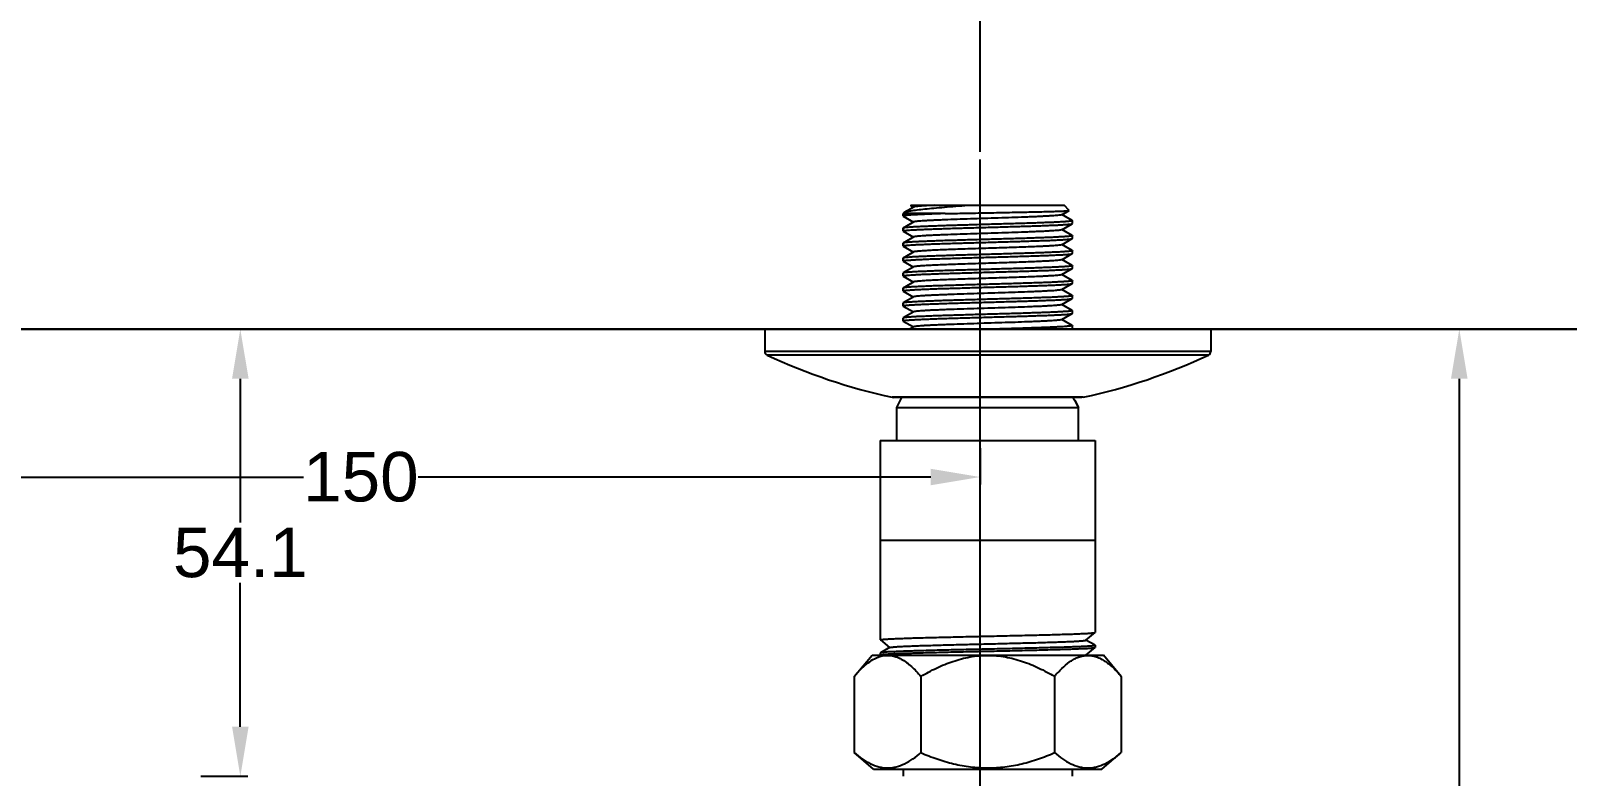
# Model space of a CAD drawing. Header units: millimetres. Extents: x 14071 to 14912, y -87 to 508.
# Drawn here: x 14253.5 to 14439.5, y 215.7 to 306 of the extents above; entities that cross this region are included whole.
import ezdxf

# ---------------------------------------------------------------- set-up
doc = ezdxf.new("R2010")
doc.units = ezdxf.units.MM
doc.layers.add('DIM', color=3, linetype='Continuous', lineweight=9)
doc.layers.add('벽', color=2, linetype='Continuous')
doc.styles.get("Standard").update_dxf_attribs({"font": 'arial.ttf'})
doc.dimstyles.new('겸용-샤워욕조용1', dxfattribs={"dimscale": 0.6, "dimtxt": 10, "dimasz": 10, "dimexe": 1.5, "dimexo": 1.5, "dimgap": 1, "dimtad": 0, "dimtih": 1, "dimtoh": 1, "dimdec": 1, "dimdsep": 46, "dimtxsty": 'Standard', "dimcen": 2.5, "dimclrd": 5, "dimclre": 5, "dimclrt": 5, "dimadec": 1, "dimazin": 2, "dimtfac": 1, "dimtdec": 1, "dimtmove": 0, "dimatfit": 3, "dimfxl": 1.25, "dimarcsym": 0})

# ---------------------------------------------------------------- blocks, each defined once
blk = doc.blocks.new('*D9')
at = {"layer": 'Defpoints', "color": 0, "transparency": 16777216}
for p in [(14368.43, 322.01), (14218.47, 290.42), (14368.43, 290.42)]:
    blk.add_point(p, dxfattribs=at)
at = {"layer": 'DIM', "color": 5, "lineweight": -2, "transparency": 16777216}
for p, q in [((14218.47, 291.32), (14218.47, 322.91)), ((14224.47, 322.01), (14277.08, 322.01)), ((14362.43, 322.01), (14309.83, 322.01)), ((14368.43, 291.32), (14368.43, 322.91))]:
    blk.add_line(p, q, dxfattribs=at)
at = {"layer": 'DIM', "color": 5, "transparency": 16777216}
for points in [[(14224.47, 323.01), (14224.47, 321.01), (14218.47, 322.01)], [(14362.43, 323.01), (14362.43, 321.01), (14368.43, 322.01)]]:
    blk.add_solid(points, dxfattribs=at)
at = {"layer": 'DIM', "color": 5, "transparency": 16777216, "insert": (14293.45, 322.01), "char_height": 6, "attachment_point": 5}
blk.add_mtext('150~200', dxfattribs=at)
blk = doc.blocks.new('*D1')
at = {"layer": 'Defpoints', "color": 0, "transparency": 16777216}
for p in [(14191.47, 269.86), (14441.74, 269.86), (14275.8, 56.83)]:
    blk.add_point(p, dxfattribs=at)
at = {"layer": 'DIM', "color": 5, "lineweight": -2, "transparency": 16777216}
for p, q in [((14192.37, 269.86), (14442.64, 269.86)), ((14441.74, 263.86), (14441.74, 167.01)), ((14441.74, 62.83), (14441.74, 159.68)), ((14276.7, 56.83), (14442.64, 56.83))]:
    blk.add_line(p, q, dxfattribs=at)
at = {"layer": 'DIM', "color": 5, "transparency": 16777216}
for points in [[(14440.74, 263.86), (14442.74, 263.86), (14441.74, 269.86)], [(14440.74, 62.83), (14442.74, 62.83), (14441.74, 56.83)]]:
    blk.add_solid(points, dxfattribs=at)
at = {"layer": 'DIM', "color": 5, "transparency": 16777216, "insert": (14441.74, 163.34), "char_height": 6, "attachment_point": 5}
blk.add_mtext('213', dxfattribs=at)
blk = doc.blocks.new('*D4')
at = {"layer": 'Defpoints', "color": 0, "transparency": 16777216}
for p in [(14273.18, 269.86), (14278.86, 269.86), (14273.18, 215.71)]:
    blk.add_point(p, dxfattribs=at)
at = {"layer": 'DIM', "color": 5, "lineweight": -2, "transparency": 16777216}
for p, q in [((14274.08, 269.86), (14279.76, 269.86)), ((14278.86, 263.86), (14278.86, 246.45)), ((14278.86, 221.71), (14278.86, 239.12)), ((14274.08, 215.71), (14279.76, 215.71))]:
    blk.add_line(p, q, dxfattribs=at)
at = {"layer": 'DIM', "color": 5, "transparency": 16777216}
for points in [[(14277.86, 263.86), (14279.86, 263.86), (14278.86, 269.86)], [(14277.86, 221.71), (14279.86, 221.71), (14278.86, 215.71)]]:
    blk.add_solid(points, dxfattribs=at)
at = {"layer": 'DIM', "color": 5, "transparency": 16777216, "insert": (14278.86, 242.78), "char_height": 6, "attachment_point": 5}
blk.add_mtext('54.1', dxfattribs=at)
blk = doc.blocks.new('*D12')
at = {"layer": 'Defpoints', "color": 0, "transparency": 16777216}
for p in [(14218.47, 256.36), (14368.43, 256.36), (14368.43, 251.95)]:
    blk.add_point(p, dxfattribs=at)
at = {"layer": 'DIM', "color": 5, "lineweight": -2, "transparency": 16777216}
for p, q in [((14218.47, 255.46), (14218.47, 251.05)), ((14368.43, 255.46), (14368.43, 251.05)), ((14224.47, 251.95), (14286.52, 251.95)), ((14362.43, 251.95), (14300.39, 251.95))]:
    blk.add_line(p, q, dxfattribs=at)
at = {"layer": 'DIM', "color": 5, "transparency": 16777216}
for points in [[(14224.47, 252.95), (14224.47, 250.95), (14218.47, 251.95)], [(14362.43, 252.95), (14362.43, 250.95), (14368.43, 251.95)]]:
    blk.add_solid(points, dxfattribs=at)
at = {"layer": 'DIM', "color": 5, "transparency": 16777216, "insert": (14293.45, 251.95), "char_height": 6, "attachment_point": 5}
blk.add_mtext('150', dxfattribs=at)
blk = doc.blocks.new('*D13')
at = {"layer": 'Defpoints', "color": 0, "transparency": 16777216}
for p in [(14396.33, 269.86), (14426.41, 269.86), (14294.43, 113.31)]:
    blk.add_point(p, dxfattribs=at)
at = {"layer": 'DIM', "color": 5, "lineweight": -2, "transparency": 16777216}
for p, q in [((14397.23, 269.86), (14427.31, 269.86)), ((14426.41, 263.86), (14426.41, 195.24)), ((14426.41, 119.31), (14426.41, 187.92)), ((14295.33, 113.31), (14427.31, 113.31))]:
    blk.add_line(p, q, dxfattribs=at)
at = {"layer": 'DIM', "color": 5, "transparency": 16777216}
for points in [[(14425.41, 263.86), (14427.41, 263.86), (14426.41, 269.86)], [(14425.41, 119.31), (14427.41, 119.31), (14426.41, 113.31)]]:
    blk.add_solid(points, dxfattribs=at)
at = {"layer": 'DIM', "color": 5, "transparency": 16777216, "insert": (14426.41, 191.58), "char_height": 6, "attachment_point": 5}
blk.add_mtext('156.5', dxfattribs=at)

msp = doc.modelspace()

# ---------------------------------------------------------------- linework, layer by layer
at = {"color": 1}
msp.add_line((14368.43, 210.59), (14368.43, 290.42), dxfattribs=at)
at = {"color": 7, "linetype": 'Continuous'}
for p, q in [((14360.37, 284.65), (14359.23, 284)), ((14360.08, 284.86), (14360.04, 284.81)), ((14360.04, 284.81), (14360.04, 284.8)), ((14360.04, 284.8), (14360.34, 284.63)), ((14360.08, 284.86), (14378.58, 284.86)), ((14379.2, 284.24), (14378.58, 284.86)), ((14359.19, 283.96), (14359.08, 283.86)), ((14359.08, 283.55), (14359.08, 283.86)), ((14364.19, 283.86), (14359.08, 283.86)), ((14359.08, 283.55), (14359.09, 283.54)), ((14359.09, 283.54), (14360.34, 282.82)), ((14360.37, 282.84), (14359.09, 282.1)), ((14359.19, 283.96), (14359.23, 284)), ((14378.3, 283.71), (14379.19, 284.23)), ((14379.57, 283.01), (14378.32, 283.73)), ((14379.19, 284.23), (14379.2, 284.24)), ((14379.57, 283.01), (14379.58, 282.99)), ((14379.58, 282.65), (14379.58, 282.99)), ((14379.58, 282.99), (14379.58, 282.99)), ((14359.09, 282.1), (14359.08, 282.09)), ((14359.08, 281.74), (14359.08, 282.09)), ((14359.08, 282.09), (14359.08, 281.74)), ((14359.09, 281.73), (14359.08, 281.74)), ((14359.08, 281.74), (14359.08, 281.74)), ((14359.09, 281.73), (14360.34, 281.01)), ((14360.37, 281.02), (14359.09, 280.29)), ((14378.3, 281.9), (14379.57, 282.63)), ((14379.57, 281.19), (14378.32, 281.91)), ((14379.57, 282.63), (14379.58, 282.65)), ((14379.57, 281.19), (14379.58, 281.18)), ((14379.58, 280.83), (14379.58, 281.18)), ((14379.58, 281.18), (14379.58, 281.18)), ((14359.09, 280.29), (14359.08, 280.27)), ((14359.08, 279.93), (14359.08, 280.27)), ((14359.08, 280.27), (14359.08, 279.93)), ((14359.09, 279.91), (14359.08, 279.93)), ((14359.08, 279.93), (14359.08, 279.93)), ((14359.09, 279.91), (14360.34, 279.19)), ((14360.37, 279.21), (14359.09, 278.47)), ((14378.3, 280.08), (14379.57, 280.82)), ((14378.3, 278.27), (14379.57, 279)), ((14379.57, 279.38), (14378.32, 280.1)), ((14379.57, 280.82), (14379.58, 280.83)), ((14379.57, 279.38), (14379.58, 279.37)), ((14379.57, 279), (14379.58, 279.02)), ((14379.58, 279.02), (14379.58, 279.37)), ((14379.58, 279.37), (14379.58, 279.36)), ((14359.09, 278.47), (14359.08, 278.46)), ((14359.08, 278.11), (14359.08, 278.46)), ((14359.08, 278.46), (14359.08, 278.11)), ((14359.09, 278.1), (14359.08, 278.11)), ((14359.08, 278.11), (14359.08, 278.11)), ((14359.09, 278.1), (14360.34, 277.38)), ((14360.37, 277.39), (14359.09, 276.66)), ((14378.3, 276.46), (14379.57, 277.19)), ((14379.57, 277.57), (14378.32, 278.29)), ((14379.57, 277.57), (14379.58, 277.55)), ((14379.57, 277.19), (14379.58, 277.2)), ((14379.58, 277.2), (14379.58, 277.55)), ((14379.58, 277.55), (14379.58, 277.55)), ((14359.09, 276.66), (14359.08, 276.64)), ((14359.08, 276.3), (14359.08, 276.64)), ((14359.08, 276.64), (14359.08, 276.3)), ((14359.09, 276.28), (14359.08, 276.3)), ((14359.08, 276.3), (14359.08, 276.3)), ((14359.09, 276.28), (14360.34, 275.56)), ((14360.37, 275.58), (14359.09, 274.84)), ((14378.3, 274.64), (14379.57, 275.38)), ((14379.57, 275.75), (14378.32, 276.47)), ((14379.57, 275.75), (14379.58, 275.74)), ((14379.57, 275.38), (14379.58, 275.39)), ((14379.58, 275.39), (14379.58, 275.74)), ((14379.58, 275.74), (14379.58, 275.74)), ((14359.09, 274.84), (14359.08, 274.83)), ((14359.08, 274.48), (14359.08, 274.83)), ((14359.08, 274.83), (14359.08, 274.48)), ((14359.08, 274.48), (14359.08, 274.49)), ((14359.09, 274.47), (14359.08, 274.48)), ((14359.09, 274.47), (14360.34, 273.75)), ((14360.37, 273.77), (14359.09, 273.03)), ((14378.3, 272.83), (14379.57, 273.56)), ((14379.57, 273.94), (14378.32, 274.66)), ((14379.57, 273.94), (14379.58, 273.92)), ((14379.57, 273.56), (14379.58, 273.58)), ((14379.58, 273.58), (14379.58, 273.92)), ((14379.58, 273.92), (14379.58, 273.92)), ((14359.09, 273.03), (14359.08, 273.02)), ((14359.08, 272.67), (14359.08, 273.02)), ((14359.08, 273.02), (14359.08, 272.67)), ((14359.09, 272.66), (14359.08, 272.67)), ((14359.08, 272.67), (14359.08, 272.67)), ((14359.09, 272.66), (14360.34, 271.94)), ((14360.37, 271.95), (14359.09, 271.22)), ((14378.3, 271.01), (14379.57, 271.75)), ((14379.57, 272.12), (14378.32, 272.84)), ((14379.57, 272.12), (14379.58, 272.11)), ((14379.57, 271.75), (14379.58, 271.76)), ((14379.58, 271.76), (14379.58, 272.11)), ((14379.58, 272.11), (14379.58, 272.11)), ((14342.33, 269.86), (14342.33, 267.17)), ((14342.33, 269.86), (14342.33, 267.17)), ((14342.33, 269.86), (14396.33, 269.86)), ((14359.09, 271.22), (14359.08, 271.2)), ((14359.08, 270.86), (14359.08, 271.2)), ((14359.08, 271.2), (14359.08, 270.86)), ((14359.09, 270.84), (14359.08, 270.86)), ((14359.08, 270.86), (14359.08, 270.86)), ((14359.09, 270.84), (14360.34, 270.12)), ((14360.37, 270.14), (14359.88, 269.86)), ((14379.57, 270.31), (14378.32, 271.03)), ((14379.43, 269.86), (14379.57, 269.93)), ((14379.57, 270.31), (14379.58, 270.3)), ((14379.57, 269.93), (14379.58, 269.95)), ((14379.58, 269.95), (14379.58, 270.3)), ((14379.58, 270.3), (14379.58, 270.29)), ((14396.33, 269.86), (14396.33, 267.17)), ((14396.33, 269.86), (14396.33, 267.17)), ((14396.33, 267.17), (14342.33, 267.17)), ((14396.04, 266.72), (14342.62, 266.72)), ((14380.89, 261.61), (14357.77, 261.61)), ((14357.77, 261.61), (14357.98, 261.58)), ((14380.68, 261.58), (14357.98, 261.58)), ((14358.33, 260.36), (14358.95, 261.58)), ((14379.85, 261.26), (14379.68, 261.58)), ((14379.88, 261.26), (14379.85, 261.26)), ((14380.33, 260.36), (14379.88, 261.26)), ((14379.88, 261.26), (14380.33, 260.36)), ((14380.89, 261.61), (14380.68, 261.58)), ((14358.33, 256.36), (14358.33, 260.36)), ((14358.33, 260.36), (14380.33, 260.36)), ((14380.33, 256.36), (14380.33, 260.36)), ((14356.33, 256.36), (14356.33, 232.22)), ((14356.33, 256.36), (14356.33, 232.22)), ((14356.33, 256.36), (14382.33, 256.36)), ((14382.33, 256.36), (14382.33, 233.13)), ((14382.33, 256.36), (14382.33, 233.13)), ((14381.22, 232.19), (14382.33, 233.12)), ((14382.33, 233.12), (14382.33, 233.13)), ((14356.34, 232.22), (14356.33, 232.22)), ((14356.33, 232.22), (14356.33, 232.22)), ((14356.34, 230.66), (14356.33, 230.65)), ((14356.33, 230.65), (14356.33, 230.41)), ((14356.33, 230.65), (14356.33, 230.41)), ((14356.34, 232.22), (14357.43, 231.29)), ((14357.45, 231.3), (14356.34, 230.66)), ((14382.32, 231.57), (14381.22, 232.2)), ((14381.22, 230.38), (14382.33, 231.31)), ((14382.32, 231.57), (14382.33, 231.56)), ((14382.33, 231.56), (14382.33, 231.32)), ((14382.33, 231.56), (14382.33, 231.32)), ((14382.33, 231.56), (14382.33, 231.56)), ((14382.33, 231.31), (14382.33, 231.32)), ((14353.17, 227.81), (14355.33, 230.36)), ((14355.33, 230.36), (14383.33, 230.36)), ((14356.34, 230.4), (14356.33, 230.41)), ((14356.33, 230.41), (14356.33, 230.41)), ((14356.34, 230.4), (14356.39, 230.36)), ((14381.28, 230.36), (14381.22, 230.39)), ((14385.5, 227.81), (14383.33, 230.36)), ((14353.17, 227.81), (14353.17, 218.57)), ((14361.25, 227.81), (14361.25, 218.57)), ((14377.41, 227.81), (14377.41, 218.57)), ((14385.5, 227.81), (14385.5, 218.57)), ((14355.52, 216.56), (14353.17, 218.57)), ((14383.14, 216.56), (14385.5, 218.57)), ((14355.52, 216.56), (14383.14, 216.56)), ((14359.08, 216.56), (14359.08, 215.71)), ((14359.08, 216.56), (14379.58, 216.56)), ((14368.12, 216.56), (14370.54, 216.56)), ((14368.98, 216.56), (14371.4, 216.56)), ((14379.58, 215.71), (14379.58, 216.56))]:
    msp.add_line(p, q, dxfattribs=at)
at = {"color": 6}
msp.add_line((14356.33, 244.29), (14382.33, 244.29), dxfattribs=at)
at = {"color": 7, "linetype": 'Continuous'}
for centre, radius, start, end in [((14342.83, 267.17), 0.5, 180, 244.9417), ((14372.95, 331.58), 71.6, 244.9417, 257.7627), ((14372.95, 331.58), 71.6, 244.9417, 257.7627), ((14365.72, 331.58), 71.6, 282.2373, 295.0583), ((14365.72, 331.58), 71.6, 282.2373, 295.0583), ((14395.83, 267.17), 0.5, 295.0583, 0)]:
    msp.add_arc(centre, radius, start, end, dxfattribs=at)
for points, knots in [([(14359.23, 284), (14359.27, 284.02), (14359.37, 284.06), (14359.54, 284.11), (14359.77, 284.16), (14360.06, 284.21), (14360.4, 284.26), (14360.96, 284.33), (14361.77, 284.42), (14362.87, 284.53), (14364.12, 284.64), (14365.5, 284.75), (14366.45, 284.82), (14366.94, 284.86)], [0, 0, 0, 0, 0.016562, 0.04005, 0.070572, 0.108073, 0.152421, 0.203409, 0.324246, 0.467967, 0.631241, 0.810097, 1, 1, 1, 1]), ([(14360.32, 284.86), (14360.28, 284.85), (14360.21, 284.85), (14360.14, 284.84), (14360.09, 284.83), (14360.07, 284.83), (14360.05, 284.82), (14360.04, 284.82), (14360.04, 284.81)], [0, 0, 0, 0, 0.403647, 0.704709, 0.816606, 0.902765, 0.963479, 1, 1, 1, 1]), ([(14362.87, 284.86), (14362.69, 284.85), (14362.36, 284.83), (14361.89, 284.81), (14361.47, 284.78), (14361.12, 284.76), (14360.84, 284.73), (14360.64, 284.71), (14360.52, 284.69), (14360.45, 284.68), (14360.4, 284.67), (14360.38, 284.66), (14360.37, 284.65)], [0, 0, 0, 0, 0.21025, 0.39871, 0.563649, 0.703842, 0.818243, 0.906015, 0.939714, 0.96658, 0.986632, 1, 1, 1, 1]), ([(14364.19, 283.86), (14363.82, 283.84), (14363.11, 283.82), (14362.11, 283.78), (14361.35, 283.75), (14360.81, 283.72), (14360.46, 283.71), (14360.15, 283.69), (14359.87, 283.67), (14359.64, 283.65), (14359.44, 283.63), (14359.29, 283.61), (14359.18, 283.6), (14359.12, 283.58), (14359.09, 283.57), (14359.08, 283.56), (14359.08, 283.55)], [0, 0, 0, 0, 0.216872, 0.413019, 0.584998, 0.661026, 0.729967, 0.791522, 0.845446, 0.891503, 0.929518, 0.959344, 0.980888, 0.994185, 0.997875, 1, 1, 1, 1]), ([(14379.58, 282.99), (14379.58, 282.99), (14379.58, 282.98), (14379.56, 282.97), (14379.52, 282.96), (14379.46, 282.95), (14379.37, 282.93), (14379.26, 282.92), (14379.12, 282.91), (14378.97, 282.89), (14378.72, 282.87), (14378.35, 282.85), (14377.84, 282.82), (14377.26, 282.79), (14376.6, 282.77), (14375.88, 282.74), (14375.09, 282.71), (14374.25, 282.68), (14373.05, 282.65), (14371.47, 282.6), (14369.54, 282.55), (14367.6, 282.49), (14365.72, 282.44), (14364.22, 282.39), (14363.11, 282.35), (14362.36, 282.32), (14361.67, 282.3), (14361.06, 282.27), (14360.52, 282.24), (14360.06, 282.21), (14359.73, 282.19), (14359.52, 282.17), (14359.39, 282.16), (14359.28, 282.14), (14359.2, 282.13), (14359.14, 282.12), (14359.1, 282.11), (14359.09, 282.1)], [0, 0, 0, 0, 0.000415, 0.001043, 0.003085, 0.006238, 0.01052, 0.015927, 0.02245, 0.030078, 0.038795, 0.05941, 0.084113, 0.112673, 0.14483, 0.180285, 0.21871, 0.259748, 0.303018, 0.394635, 0.490173, 0.58609, 0.678832, 0.764968, 0.804549, 0.84131, 0.874907, 0.905032, 0.931404, 0.953782, 0.971963, 0.979427, 0.985784, 0.991023, 0.995135, 0.99812, 1, 1, 1, 1]), ([(14378.3, 283.71), (14378.29, 283.71), (14378.26, 283.69), (14378.2, 283.68), (14378.13, 283.67), (14377.99, 283.65), (14377.77, 283.63), (14377.45, 283.6), (14377.06, 283.57), (14376.6, 283.55), (14376.07, 283.52), (14375.48, 283.49), (14374.84, 283.46), (14373.89, 283.43), (14372.61, 283.38), (14371, 283.33), (14369.33, 283.27), (14367.66, 283.22), (14366.05, 283.17), (14364.77, 283.12), (14363.82, 283.08), (14363.18, 283.06), (14362.59, 283.03), (14362.07, 283), (14361.6, 282.98), (14361.21, 282.95), (14360.89, 282.92), (14360.67, 282.9), (14360.53, 282.88), (14360.46, 282.87), (14360.41, 282.85), (14360.38, 282.84), (14360.37, 282.84)], [0, 0, 0, 0, 0.002023, 0.005107, 0.009275, 0.014527, 0.028249, 0.046177, 0.068154, 0.093991, 0.123458, 0.156292, 0.192202, 0.230865, 0.315051, 0.405844, 0.5, 0.594156, 0.684949, 0.769135, 0.807798, 0.843708, 0.876542, 0.90601, 0.931845, 0.953824, 0.97175, 0.985473, 0.990724, 0.994892, 0.997977, 1, 1, 1, 1]), ([(14364.19, 283.86), (14364.98, 283.87), (14366.62, 283.9), (14368.69, 283.94), (14370.39, 283.97), (14371.65, 283.99), (14372.86, 284.02), (14374.02, 284.04), (14375.1, 284.06), (14376.08, 284.09), (14376.94, 284.11), (14377.59, 284.13), (14378.04, 284.15), (14378.32, 284.16), (14378.56, 284.17), (14378.77, 284.18), (14378.93, 284.19), (14379.04, 284.2), (14379.11, 284.21), (14379.15, 284.22), (14379.18, 284.22), (14379.19, 284.23), (14379.19, 284.23)], [0, 0, 0, 0, 0.158672, 0.328226, 0.413743, 0.497918, 0.579388, 0.656825, 0.72896, 0.794598, 0.852642, 0.902115, 0.923371, 0.942181, 0.958464, 0.972151, 0.983181, 0.991513, 0.994655, 0.997113, 0.99889, 1, 1, 1, 1]), ([(14359.08, 281.74), (14359.08, 281.74), (14359.09, 281.75), (14359.11, 281.76), (14359.14, 281.77), (14359.21, 281.79), (14359.29, 281.8), (14359.4, 281.81), (14359.54, 281.83), (14359.69, 281.84), (14359.95, 281.86), (14360.31, 281.88), (14360.82, 281.91), (14361.4, 281.94), (14362.06, 281.97), (14362.78, 281.99), (14363.57, 282.02), (14364.41, 282.05), (14365.61, 282.09), (14367.19, 282.13), (14369.12, 282.19), (14371.07, 282.24), (14372.95, 282.3), (14374.44, 282.34), (14375.55, 282.38), (14376.3, 282.41), (14376.99, 282.44), (14377.6, 282.46), (14378.14, 282.49), (14378.6, 282.52), (14378.93, 282.54), (14379.15, 282.56), (14379.28, 282.58), (14379.38, 282.59), (14379.47, 282.6), (14379.53, 282.62), (14379.56, 282.63), (14379.57, 282.63)], [0, 0, 0, 0, 0.000415, 0.001043, 0.003085, 0.006238, 0.01052, 0.015927, 0.02245, 0.030078, 0.038795, 0.05941, 0.084113, 0.112673, 0.14483, 0.180285, 0.21871, 0.259748, 0.303018, 0.394635, 0.490173, 0.58609, 0.678832, 0.764968, 0.804549, 0.84131, 0.874907, 0.905032, 0.931404, 0.953782, 0.971963, 0.979427, 0.985784, 0.991023, 0.995135, 0.99812, 1, 1, 1, 1]), ([(14379.58, 281.18), (14379.58, 281.17), (14379.58, 281.17), (14379.56, 281.16), (14379.52, 281.15), (14379.46, 281.13), (14379.37, 281.12), (14379.26, 281.11), (14379.12, 281.09), (14378.97, 281.08), (14378.72, 281.06), (14378.35, 281.04), (14377.84, 281.01), (14377.26, 280.98), (14376.6, 280.95), (14375.88, 280.93), (14375.09, 280.9), (14374.25, 280.87), (14373.05, 280.83), (14371.47, 280.79), (14369.54, 280.73), (14367.6, 280.68), (14365.72, 280.62), (14364.22, 280.58), (14363.11, 280.54), (14362.36, 280.51), (14361.67, 280.48), (14361.06, 280.46), (14360.52, 280.43), (14360.06, 280.4), (14359.73, 280.38), (14359.52, 280.36), (14359.39, 280.34), (14359.28, 280.33), (14359.2, 280.32), (14359.14, 280.3), (14359.1, 280.29), (14359.09, 280.29)], [0, 0, 0, 0, 0.000415, 0.001043, 0.003085, 0.006238, 0.01052, 0.015927, 0.02245, 0.030078, 0.038795, 0.05941, 0.084113, 0.112673, 0.14483, 0.180286, 0.218711, 0.259751, 0.303022, 0.394639, 0.490178, 0.586095, 0.678836, 0.76497, 0.804551, 0.841311, 0.874908, 0.905032, 0.931404, 0.953783, 0.971964, 0.979427, 0.985784, 0.991023, 0.995135, 0.99812, 1, 1, 1, 1]), ([(14378.3, 281.9), (14378.29, 281.89), (14378.26, 281.88), (14378.2, 281.87), (14378.13, 281.85), (14377.99, 281.83), (14377.77, 281.81), (14377.45, 281.79), (14377.06, 281.76), (14376.6, 281.73), (14376.07, 281.7), (14375.48, 281.68), (14374.84, 281.65), (14373.89, 281.61), (14372.61, 281.57), (14371, 281.51), (14369.33, 281.46), (14367.66, 281.41), (14366.05, 281.35), (14364.77, 281.31), (14363.82, 281.27), (14363.18, 281.24), (14362.59, 281.22), (14362.07, 281.19), (14361.6, 281.16), (14361.21, 281.13), (14360.89, 281.11), (14360.67, 281.08), (14360.53, 281.06), (14360.46, 281.05), (14360.41, 281.04), (14360.38, 281.03), (14360.37, 281.02)], [0, 0, 0, 0, 0.002023, 0.005107, 0.009275, 0.014527, 0.028249, 0.046176, 0.068154, 0.093991, 0.123458, 0.156292, 0.192202, 0.230865, 0.315051, 0.405844, 0.5, 0.594156, 0.684948, 0.769134, 0.807798, 0.843707, 0.876542, 0.906009, 0.931845, 0.953824, 0.971749, 0.985473, 0.990724, 0.994891, 0.997976, 1, 1, 1, 1]), ([(14359.08, 279.93), (14359.08, 279.93), (14359.09, 279.94), (14359.11, 279.95), (14359.14, 279.96), (14359.21, 279.97), (14359.29, 279.99), (14359.4, 280), (14359.54, 280.01), (14359.69, 280.03), (14359.95, 280.05), (14360.31, 280.07), (14360.82, 280.1), (14361.4, 280.12), (14362.06, 280.15), (14362.78, 280.18), (14363.57, 280.21), (14364.41, 280.24), (14365.61, 280.27), (14367.19, 280.32), (14369.12, 280.37), (14371.07, 280.43), (14372.95, 280.48), (14374.44, 280.53), (14375.55, 280.57), (14376.3, 280.59), (14376.99, 280.62), (14377.6, 280.65), (14378.14, 280.68), (14378.6, 280.7), (14378.93, 280.73), (14379.15, 280.75), (14379.28, 280.76), (14379.38, 280.78), (14379.47, 280.79), (14379.53, 280.8), (14379.56, 280.81), (14379.57, 280.82)], [0, 0, 0, 0, 0.000415, 0.001043, 0.003085, 0.006238, 0.01052, 0.015927, 0.02245, 0.030078, 0.038795, 0.059411, 0.084114, 0.112674, 0.144831, 0.180286, 0.21871, 0.259747, 0.303017, 0.394634, 0.490171, 0.586086, 0.678827, 0.764964, 0.804546, 0.841307, 0.874905, 0.905029, 0.931402, 0.953781, 0.971963, 0.979426, 0.985783, 0.991023, 0.995135, 0.99812, 1, 1, 1, 1]), ([(14359.08, 278.11), (14359.08, 278.12), (14359.09, 278.12), (14359.11, 278.13), (14359.14, 278.14), (14359.21, 278.16), (14359.29, 278.17), (14359.4, 278.19), (14359.54, 278.2), (14359.69, 278.21), (14359.95, 278.23), (14360.31, 278.26), (14360.82, 278.28), (14361.4, 278.31), (14362.06, 278.34), (14362.78, 278.37), (14363.57, 278.39), (14364.41, 278.42), (14365.61, 278.46), (14367.19, 278.51), (14369.12, 278.56), (14371.07, 278.61), (14372.95, 278.67), (14374.44, 278.72), (14375.55, 278.75), (14376.3, 278.78), (14376.99, 278.81), (14377.6, 278.84), (14378.14, 278.86), (14378.6, 278.89), (14378.93, 278.91), (14379.15, 278.93), (14379.28, 278.95), (14379.38, 278.96), (14379.47, 278.97), (14379.53, 278.99), (14379.56, 279), (14379.57, 279)], [0, 0, 0, 0, 0.000415, 0.001043, 0.003085, 0.006238, 0.01052, 0.015927, 0.022451, 0.030079, 0.038796, 0.059412, 0.084116, 0.112676, 0.144833, 0.180287, 0.218711, 0.259749, 0.303019, 0.394637, 0.490172, 0.586085, 0.678826, 0.764963, 0.804544, 0.841305, 0.874903, 0.905027, 0.931401, 0.95378, 0.971962, 0.979426, 0.985783, 0.991023, 0.995135, 0.99812, 1, 1, 1, 1]), ([(14379.58, 279.36), (14379.58, 279.36), (14379.58, 279.35), (14379.56, 279.34), (14379.52, 279.33), (14379.46, 279.32), (14379.37, 279.31), (14379.26, 279.29), (14379.12, 279.28), (14378.97, 279.26), (14378.72, 279.25), (14378.35, 279.22), (14377.84, 279.19), (14377.26, 279.17), (14376.6, 279.14), (14375.88, 279.11), (14375.09, 279.08), (14374.25, 279.06), (14373.05, 279.02), (14371.47, 278.97), (14369.54, 278.92), (14367.6, 278.86), (14365.72, 278.81), (14364.22, 278.76), (14363.11, 278.72), (14362.36, 278.7), (14361.67, 278.67), (14361.06, 278.64), (14360.52, 278.61), (14360.06, 278.59), (14359.73, 278.56), (14359.52, 278.54), (14359.39, 278.53), (14359.28, 278.52), (14359.2, 278.5), (14359.14, 278.49), (14359.1, 278.48), (14359.09, 278.47)], [0, 0, 0, 0, 0.000415, 0.001043, 0.003085, 0.006238, 0.010519, 0.015927, 0.02245, 0.030078, 0.038795, 0.059412, 0.084114, 0.112675, 0.144832, 0.180288, 0.218714, 0.259754, 0.303026, 0.394644, 0.49018, 0.586096, 0.678837, 0.764971, 0.804551, 0.841311, 0.874907, 0.905031, 0.931404, 0.953782, 0.971964, 0.979427, 0.985784, 0.991023, 0.995135, 0.99812, 1, 1, 1, 1]), ([(14378.3, 280.08), (14378.29, 280.08), (14378.26, 280.07), (14378.2, 280.05), (14378.13, 280.04), (14377.99, 280.02), (14377.77, 280), (14377.45, 279.97), (14377.06, 279.94), (14376.6, 279.92), (14376.07, 279.89), (14375.01, 279.84), (14373.32, 279.78), (14370.98, 279.7), (14368.91, 279.63), (14367.24, 279.58), (14366.03, 279.54), (14364.89, 279.5), (14363.84, 279.46), (14362.9, 279.42), (14362.2, 279.38), (14361.7, 279.35), (14361.39, 279.33), (14361.11, 279.31), (14360.88, 279.29), (14360.69, 279.27), (14360.54, 279.25), (14360.45, 279.24), (14360.39, 279.22), (14360.37, 279.21), (14360.37, 279.21)], [0, 0, 0, 0, 0.002024, 0.005109, 0.009276, 0.014527, 0.028251, 0.046177, 0.068155, 0.093992, 0.123458, 0.156293, 0.271937, 0.405843, 0.547289, 0.617299, 0.684948, 0.748877, 0.807798, 0.860527, 0.906008, 0.925739, 0.943329, 0.95869, 0.97175, 0.982442, 0.990724, 0.996567, 0.998579, 1, 1, 1, 1]), ([(14359.08, 276.3), (14359.08, 276.3), (14359.09, 276.31), (14359.11, 276.32), (14359.14, 276.33), (14359.21, 276.34), (14359.29, 276.36), (14359.4, 276.37), (14359.54, 276.38), (14359.69, 276.4), (14359.95, 276.42), (14360.31, 276.44), (14360.82, 276.47), (14361.4, 276.5), (14362.06, 276.52), (14362.78, 276.55), (14363.57, 276.58), (14364.41, 276.61), (14365.61, 276.64), (14367.19, 276.69), (14369.12, 276.75), (14371.07, 276.8), (14372.95, 276.85), (14374.44, 276.9), (14375.55, 276.94), (14376.3, 276.97), (14376.99, 276.99), (14377.6, 277.02), (14378.14, 277.05), (14378.6, 277.08), (14378.93, 277.1), (14379.15, 277.12), (14379.28, 277.13), (14379.38, 277.15), (14379.47, 277.16), (14379.53, 277.17), (14379.56, 277.18), (14379.57, 277.19)], [0, 0, 0, 0, 0.000415, 0.001043, 0.003085, 0.006238, 0.010519, 0.015927, 0.02245, 0.030078, 0.038796, 0.059412, 0.084116, 0.112676, 0.144833, 0.180288, 0.218713, 0.259752, 0.303023, 0.39464, 0.490175, 0.586088, 0.678829, 0.764965, 0.804546, 0.841306, 0.874902, 0.905027, 0.9314, 0.953779, 0.971962, 0.979426, 0.985783, 0.991023, 0.995135, 0.99812, 1, 1, 1, 1]), ([(14379.58, 277.55), (14379.58, 277.55), (14379.58, 277.54), (14379.56, 277.53), (14379.52, 277.52), (14379.46, 277.51), (14379.37, 277.49), (14379.26, 277.48), (14379.12, 277.46), (14378.97, 277.45), (14378.72, 277.43), (14378.35, 277.41), (14377.84, 277.38), (14377.26, 277.35), (14376.6, 277.33), (14375.88, 277.3), (14375.09, 277.27), (14374.25, 277.24), (14373.05, 277.2), (14371.47, 277.16), (14369.54, 277.1), (14367.6, 277.05), (14365.72, 276.99), (14364.22, 276.95), (14363.11, 276.91), (14362.36, 276.88), (14361.67, 276.85), (14361.06, 276.83), (14360.52, 276.8), (14360.06, 276.77), (14359.73, 276.75), (14359.52, 276.73), (14359.39, 276.72), (14359.28, 276.7), (14359.2, 276.69), (14359.14, 276.68), (14359.1, 276.66), (14359.09, 276.66)], [0, 0, 0, 0, 0.000415, 0.001043, 0.003085, 0.006238, 0.010519, 0.015927, 0.02245, 0.030078, 0.038796, 0.059413, 0.084116, 0.112677, 0.144834, 0.18029, 0.218715, 0.259755, 0.303027, 0.394644, 0.490179, 0.586093, 0.678834, 0.764969, 0.804549, 0.841309, 0.874905, 0.905029, 0.931402, 0.953781, 0.971963, 0.979427, 0.985784, 0.991023, 0.995135, 0.99812, 1, 1, 1, 1]), ([(14378.3, 278.27), (14378.29, 278.26), (14378.26, 278.25), (14378.2, 278.24), (14378.13, 278.23), (14377.99, 278.21), (14377.77, 278.18), (14377.45, 278.16), (14377.06, 278.13), (14376.6, 278.1), (14376.07, 278.08), (14375.01, 278.03), (14373.32, 277.96), (14370.98, 277.88), (14368.91, 277.82), (14367.24, 277.76), (14366.03, 277.72), (14364.89, 277.68), (14363.84, 277.64), (14362.9, 277.6), (14362.2, 277.57), (14361.7, 277.54), (14361.39, 277.52), (14361.11, 277.5), (14360.88, 277.48), (14360.69, 277.46), (14360.54, 277.44), (14360.45, 277.42), (14360.39, 277.41), (14360.37, 277.4), (14360.37, 277.39)], [0, 0, 0, 0, 0.002023, 0.005108, 0.009276, 0.014527, 0.02825, 0.046176, 0.068154, 0.09399, 0.123458, 0.156292, 0.271937, 0.405843, 0.547289, 0.617299, 0.684948, 0.748876, 0.807797, 0.860528, 0.906008, 0.925738, 0.943329, 0.958691, 0.971749, 0.982443, 0.990723, 0.996568, 0.998579, 1, 1, 1, 1]), ([(14359.08, 274.49), (14359.08, 274.49), (14359.09, 274.49), (14359.11, 274.51), (14359.14, 274.52), (14359.21, 274.53), (14359.29, 274.54), (14359.4, 274.56), (14359.54, 274.57), (14359.69, 274.58), (14359.95, 274.6), (14360.31, 274.63), (14360.82, 274.66), (14361.4, 274.68), (14362.06, 274.71), (14362.78, 274.74), (14363.57, 274.77), (14364.41, 274.79), (14365.61, 274.83), (14367.19, 274.88), (14369.12, 274.93), (14371.07, 274.99), (14372.95, 275.04), (14374.44, 275.09), (14375.55, 275.13), (14376.3, 275.15), (14376.99, 275.18), (14377.6, 275.21), (14378.14, 275.24), (14378.6, 275.26), (14378.93, 275.29), (14379.15, 275.31), (14379.28, 275.32), (14379.38, 275.33), (14379.47, 275.35), (14379.53, 275.36), (14379.56, 275.37), (14379.57, 275.38)], [0, 0, 0, 0, 0.000415, 0.001043, 0.003085, 0.006238, 0.010519, 0.015927, 0.02245, 0.030078, 0.038796, 0.059413, 0.084116, 0.112677, 0.144834, 0.180289, 0.218715, 0.259755, 0.303026, 0.394644, 0.490179, 0.586093, 0.678834, 0.764969, 0.804549, 0.841308, 0.874905, 0.905029, 0.931402, 0.953781, 0.971963, 0.979427, 0.985784, 0.991023, 0.995135, 0.99812, 1, 1, 1, 1]), ([(14379.58, 275.74), (14379.58, 275.73), (14379.58, 275.73), (14379.56, 275.72), (14379.52, 275.7), (14379.46, 275.69), (14379.37, 275.68), (14379.26, 275.66), (14379.12, 275.65), (14378.97, 275.64), (14378.72, 275.62), (14378.35, 275.59), (14377.84, 275.57), (14377.26, 275.54), (14376.6, 275.51), (14375.88, 275.48), (14375.09, 275.46), (14374.25, 275.43), (14373.05, 275.39), (14371.47, 275.34), (14369.54, 275.29), (14367.6, 275.24), (14365.72, 275.18), (14364.22, 275.13), (14363.11, 275.1), (14362.36, 275.07), (14361.67, 275.04), (14361.06, 275.01), (14360.52, 274.99), (14360.06, 274.96), (14359.73, 274.93), (14359.52, 274.92), (14359.39, 274.9), (14359.28, 274.89), (14359.2, 274.87), (14359.14, 274.86), (14359.1, 274.85), (14359.09, 274.84)], [0, 0, 0, 0, 0.000415, 0.001043, 0.003085, 0.006238, 0.010519, 0.015927, 0.02245, 0.030078, 0.038796, 0.059412, 0.084116, 0.112676, 0.144833, 0.180288, 0.218712, 0.259751, 0.303022, 0.39464, 0.490174, 0.586088, 0.678829, 0.764965, 0.804546, 0.841306, 0.874902, 0.905027, 0.9314, 0.953779, 0.971962, 0.979426, 0.985783, 0.991023, 0.995135, 0.99812, 1, 1, 1, 1]), ([(14378.3, 276.46), (14378.29, 276.45), (14378.26, 276.44), (14378.2, 276.43), (14378.13, 276.41), (14377.99, 276.39), (14377.77, 276.37), (14377.45, 276.34), (14377.06, 276.32), (14376.6, 276.29), (14376.07, 276.26), (14375.01, 276.21), (14373.32, 276.15), (14370.98, 276.07), (14368.91, 276), (14367.24, 275.95), (14366.03, 275.91), (14364.89, 275.87), (14363.84, 275.83), (14362.9, 275.79), (14362.2, 275.75), (14361.7, 275.72), (14361.39, 275.7), (14361.11, 275.68), (14360.88, 275.66), (14360.69, 275.64), (14360.54, 275.62), (14360.45, 275.61), (14360.39, 275.59), (14360.37, 275.58), (14360.37, 275.58)], [0, 0, 0, 0, 0.002024, 0.005108, 0.009275, 0.014527, 0.02825, 0.046177, 0.068154, 0.093991, 0.123457, 0.156292, 0.271937, 0.405843, 0.547289, 0.617298, 0.684948, 0.748876, 0.807797, 0.860527, 0.906007, 0.925739, 0.943328, 0.95869, 0.971749, 0.982442, 0.990724, 0.996566, 0.998578, 1, 1, 1, 1]), ([(14359.08, 272.67), (14359.08, 272.67), (14359.09, 272.68), (14359.11, 272.69), (14359.14, 272.7), (14359.21, 272.72), (14359.29, 272.73), (14359.4, 272.74), (14359.54, 272.76), (14359.69, 272.77), (14359.95, 272.79), (14360.31, 272.81), (14360.82, 272.84), (14361.4, 272.87), (14362.06, 272.9), (14362.78, 272.92), (14363.57, 272.95), (14364.41, 272.98), (14365.61, 273.02), (14367.19, 273.06), (14369.12, 273.12), (14371.07, 273.17), (14372.95, 273.23), (14374.44, 273.27), (14375.55, 273.31), (14376.3, 273.34), (14376.99, 273.37), (14377.6, 273.39), (14378.14, 273.42), (14378.6, 273.45), (14378.93, 273.47), (14379.15, 273.49), (14379.28, 273.51), (14379.38, 273.52), (14379.47, 273.53), (14379.53, 273.55), (14379.56, 273.56), (14379.57, 273.56)], [0, 0, 0, 0, 0.000415, 0.001043, 0.003085, 0.006238, 0.010519, 0.015927, 0.02245, 0.030078, 0.038795, 0.059412, 0.084114, 0.112675, 0.144832, 0.180288, 0.218714, 0.259754, 0.303026, 0.394644, 0.49018, 0.586096, 0.678837, 0.764971, 0.804551, 0.84131, 0.874907, 0.905031, 0.931404, 0.953782, 0.971964, 0.979427, 0.985784, 0.991023, 0.995135, 0.99812, 1, 1, 1, 1]), ([(14379.58, 273.92), (14379.58, 273.92), (14379.58, 273.91), (14379.56, 273.9), (14379.52, 273.89), (14379.46, 273.88), (14379.37, 273.86), (14379.26, 273.85), (14379.12, 273.84), (14378.97, 273.82), (14378.72, 273.8), (14378.35, 273.78), (14377.84, 273.75), (14377.26, 273.72), (14376.6, 273.7), (14375.88, 273.67), (14375.09, 273.64), (14374.25, 273.61), (14373.05, 273.58), (14371.47, 273.53), (14369.54, 273.48), (14367.6, 273.42), (14365.72, 273.37), (14364.22, 273.32), (14363.11, 273.28), (14362.36, 273.25), (14361.67, 273.23), (14361.06, 273.2), (14360.52, 273.17), (14360.06, 273.14), (14359.73, 273.12), (14359.52, 273.1), (14359.39, 273.09), (14359.28, 273.07), (14359.2, 273.06), (14359.14, 273.05), (14359.1, 273.04), (14359.09, 273.03)], [0, 0, 0, 0, 0.000415, 0.001043, 0.003085, 0.006238, 0.01052, 0.015927, 0.022451, 0.030079, 0.038796, 0.059412, 0.084116, 0.112676, 0.144833, 0.180287, 0.218711, 0.259749, 0.30302, 0.394637, 0.490172, 0.586086, 0.678826, 0.764963, 0.804545, 0.841305, 0.874903, 0.905027, 0.931401, 0.95378, 0.971962, 0.979426, 0.985783, 0.991023, 0.995135, 0.99812, 1, 1, 1, 1]), ([(14378.3, 274.64), (14378.29, 274.64), (14378.26, 274.62), (14378.2, 274.61), (14378.13, 274.6), (14377.99, 274.58), (14377.77, 274.56), (14377.45, 274.53), (14377.06, 274.5), (14376.6, 274.48), (14376.07, 274.45), (14375.48, 274.42), (14374.84, 274.39), (14373.89, 274.36), (14372.61, 274.31), (14371, 274.26), (14369.33, 274.2), (14367.66, 274.15), (14366.05, 274.1), (14364.77, 274.05), (14363.82, 274.01), (14363.18, 273.99), (14362.59, 273.96), (14362.07, 273.93), (14361.6, 273.91), (14361.21, 273.88), (14360.89, 273.85), (14360.67, 273.83), (14360.53, 273.81), (14360.46, 273.8), (14360.41, 273.78), (14360.38, 273.77), (14360.37, 273.77)], [0, 0, 0, 0, 0.002023, 0.005109, 0.009276, 0.014527, 0.028251, 0.046176, 0.068155, 0.093991, 0.123458, 0.156292, 0.192202, 0.230866, 0.315052, 0.405844, 0.5, 0.594157, 0.684949, 0.769135, 0.807798, 0.843709, 0.876542, 0.90601, 0.931846, 0.953824, 0.97175, 0.985473, 0.990724, 0.994893, 0.997977, 1, 1, 1, 1]), ([(14359.08, 270.86), (14359.08, 270.86), (14359.09, 270.87), (14359.11, 270.88), (14359.14, 270.89), (14359.21, 270.9), (14359.29, 270.92), (14359.4, 270.93), (14359.54, 270.94), (14359.69, 270.96), (14359.95, 270.98), (14360.31, 271), (14360.82, 271.03), (14361.4, 271.05), (14362.06, 271.08), (14362.78, 271.11), (14363.57, 271.14), (14364.41, 271.17), (14365.61, 271.2), (14367.19, 271.25), (14369.12, 271.3), (14371.07, 271.36), (14372.95, 271.41), (14374.44, 271.46), (14375.55, 271.5), (14376.3, 271.52), (14376.99, 271.55), (14377.6, 271.58), (14378.14, 271.61), (14378.6, 271.63), (14378.93, 271.66), (14379.15, 271.68), (14379.28, 271.69), (14379.38, 271.71), (14379.47, 271.72), (14379.53, 271.73), (14379.56, 271.74), (14379.57, 271.75)], [0, 0, 0, 0, 0.000415, 0.001043, 0.003085, 0.006238, 0.01052, 0.015927, 0.02245, 0.030078, 0.038795, 0.05941, 0.084113, 0.112673, 0.14483, 0.180286, 0.218711, 0.259751, 0.303022, 0.39464, 0.490178, 0.586095, 0.678837, 0.764971, 0.804551, 0.841311, 0.874908, 0.905032, 0.931404, 0.953783, 0.971964, 0.979427, 0.985784, 0.991023, 0.995135, 0.99812, 1, 1, 1, 1]), ([(14379.58, 272.11), (14379.58, 272.1), (14379.58, 272.1), (14379.56, 272.09), (14379.52, 272.08), (14379.46, 272.06), (14379.37, 272.05), (14379.26, 272.04), (14379.12, 272.02), (14378.97, 272.01), (14378.72, 271.99), (14378.35, 271.97), (14377.84, 271.94), (14377.26, 271.91), (14376.6, 271.88), (14375.88, 271.86), (14375.09, 271.83), (14374.25, 271.8), (14373.05, 271.76), (14371.47, 271.72), (14369.54, 271.66), (14367.6, 271.61), (14365.72, 271.55), (14364.22, 271.51), (14363.11, 271.47), (14362.36, 271.44), (14361.67, 271.41), (14361.06, 271.39), (14360.52, 271.36), (14360.06, 271.33), (14359.73, 271.31), (14359.52, 271.29), (14359.39, 271.27), (14359.28, 271.26), (14359.2, 271.25), (14359.14, 271.23), (14359.1, 271.22), (14359.09, 271.22)], [0, 0, 0, 0, 0.000415, 0.001043, 0.003085, 0.006238, 0.01052, 0.015927, 0.02245, 0.030078, 0.038795, 0.059411, 0.084114, 0.112674, 0.144831, 0.180286, 0.21871, 0.259747, 0.303017, 0.394634, 0.490171, 0.586086, 0.678827, 0.764964, 0.804546, 0.841307, 0.874905, 0.905029, 0.931402, 0.953781, 0.971963, 0.979426, 0.985783, 0.991023, 0.995135, 0.99812, 1, 1, 1, 1]), ([(14378.3, 272.83), (14378.29, 272.82), (14378.26, 272.81), (14378.2, 272.8), (14378.13, 272.78), (14377.99, 272.76), (14377.77, 272.74), (14377.45, 272.72), (14377.06, 272.69), (14376.6, 272.66), (14376.07, 272.63), (14375.48, 272.61), (14374.84, 272.58), (14373.89, 272.54), (14372.61, 272.5), (14371, 272.44), (14369.33, 272.39), (14367.66, 272.34), (14366.05, 272.28), (14364.77, 272.24), (14363.82, 272.2), (14363.18, 272.17), (14362.59, 272.15), (14362.07, 272.12), (14361.6, 272.09), (14361.21, 272.06), (14360.89, 272.04), (14360.67, 272.01), (14360.53, 271.99), (14360.46, 271.98), (14360.41, 271.97), (14360.38, 271.96), (14360.37, 271.95)], [0, 0, 0, 0, 0.002023, 0.005107, 0.009275, 0.014527, 0.028249, 0.046177, 0.068154, 0.093991, 0.123457, 0.156292, 0.192202, 0.230865, 0.315051, 0.405843, 0.499999, 0.594156, 0.684948, 0.769134, 0.807798, 0.843707, 0.876542, 0.906008, 0.931845, 0.953823, 0.971749, 0.985473, 0.990724, 0.994891, 0.997976, 1, 1, 1, 1]), ([(14378.3, 271.01), (14378.29, 271.01), (14378.26, 271), (14378.2, 270.98), (14378.13, 270.97), (14377.99, 270.95), (14377.77, 270.93), (14377.45, 270.9), (14377.06, 270.87), (14376.6, 270.85), (14376.07, 270.82), (14375.48, 270.79), (14374.84, 270.77), (14373.89, 270.73), (14372.61, 270.68), (14371, 270.63), (14369.33, 270.58), (14367.66, 270.52), (14366.05, 270.47), (14364.77, 270.42), (14363.82, 270.39), (14363.18, 270.36), (14362.59, 270.33), (14362.07, 270.3), (14361.6, 270.28), (14361.21, 270.25), (14360.89, 270.22), (14360.67, 270.2), (14360.53, 270.18), (14360.46, 270.17), (14360.41, 270.15), (14360.38, 270.14), (14360.37, 270.14)], [0, 0, 0, 0, 0.002024, 0.005109, 0.009276, 0.014527, 0.028251, 0.046177, 0.068155, 0.093992, 0.123458, 0.156293, 0.192202, 0.230866, 0.315052, 0.405844, 0.500001, 0.594157, 0.684949, 0.769135, 0.807798, 0.843708, 0.876543, 0.906009, 0.931846, 0.953823, 0.971751, 0.985473, 0.990725, 0.994893, 0.997977, 1, 1, 1, 1]), ([(14379.58, 270.29), (14379.58, 270.29), (14379.58, 270.28), (14379.56, 270.27), (14379.52, 270.26), (14379.46, 270.25), (14379.38, 270.24), (14379.27, 270.22), (14379.14, 270.21), (14378.99, 270.2), (14378.75, 270.18), (14378.39, 270.15), (14377.9, 270.13), (14377.34, 270.1), (14376.7, 270.07), (14376, 270.05), (14375.24, 270.02), (14374.42, 269.99), (14373.25, 269.95), (14371.71, 269.91), (14370.46, 269.87), (14369.82, 269.86)], [0, 0, 0, 0, 0.000852, 0.002134, 0.006284, 0.012681, 0.021362, 0.032323, 0.045546, 0.061009, 0.078681, 0.120488, 0.170608, 0.228591, 0.293928, 0.366031, 0.444258, 0.527908, 0.616232, 0.803709, 1, 1, 1, 1]), ([(14379.05, 269.86), (14379.12, 269.86), (14379.24, 269.87), (14379.39, 269.89), (14379.49, 269.91), (14379.54, 269.92), (14379.56, 269.93), (14379.57, 269.93)], [0, 0, 0, 0, 0.382641, 0.677155, 0.882616, 0.952094, 1, 1, 1, 1]), ([(14356.33, 232.22), (14356.33, 232.23), (14356.34, 232.23), (14356.36, 232.24), (14356.41, 232.26), (14356.48, 232.27), (14356.59, 232.28), (14356.73, 232.3), (14356.9, 232.31), (14357.1, 232.32), (14357.32, 232.34), (14357.58, 232.35), (14357.97, 232.37), (14358.53, 232.39), (14359.28, 232.42), (14360.12, 232.45), (14361.05, 232.48), (14362.06, 232.51), (14363.13, 232.53), (14364.68, 232.57), (14366.7, 232.62), (14369.17, 232.67), (14371.66, 232.73), (14373.69, 232.78), (14375.25, 232.81), (14376.34, 232.84), (14377.37, 232.87), (14378.32, 232.9), (14379.18, 232.92), (14379.95, 232.95), (14380.62, 232.98), (14381.12, 233), (14381.46, 233.02), (14381.67, 233.04), (14381.85, 233.05), (14382.01, 233.07), (14382.13, 233.08), (14382.22, 233.09), (14382.28, 233.1), (14382.31, 233.11), (14382.32, 233.12), (14382.33, 233.12)], [0, 0, 0, 0, 0.000321, 0.000862, 0.002763, 0.005809, 0.010011, 0.015363, 0.021857, 0.029479, 0.038211, 0.048033, 0.058923, 0.083801, 0.112612, 0.145084, 0.180911, 0.219756, 0.26125, 0.305001, 0.397605, 0.494078, 0.59078, 0.684064, 0.728316, 0.770413, 0.809955, 0.846569, 0.879911, 0.909665, 0.935551, 0.957326, 0.966607, 0.974787, 0.981848, 0.987773, 0.992552, 0.996177, 0.998648, 0.999459, 1, 1, 1, 1]), ([(14356.33, 230.41), (14356.33, 230.41), (14356.34, 230.42), (14356.36, 230.43), (14356.41, 230.44), (14356.48, 230.45), (14356.59, 230.47), (14356.73, 230.48), (14356.9, 230.5), (14357.1, 230.51), (14357.32, 230.52), (14357.58, 230.54), (14357.97, 230.56), (14358.53, 230.58), (14359.28, 230.61), (14360.12, 230.64), (14361.05, 230.66), (14362.06, 230.69), (14363.13, 230.72), (14364.68, 230.76), (14366.7, 230.8), (14369.17, 230.86), (14371.66, 230.91), (14373.69, 230.96), (14375.25, 231), (14376.34, 231.03), (14377.37, 231.06), (14378.32, 231.08), (14379.18, 231.11), (14379.95, 231.14), (14380.62, 231.17), (14381.12, 231.19), (14381.46, 231.21), (14381.67, 231.22), (14381.85, 231.24), (14382.01, 231.25), (14382.13, 231.26), (14382.22, 231.28), (14382.28, 231.29), (14382.31, 231.3), (14382.32, 231.31), (14382.33, 231.31)], [0, 0, 0, 0, 0.000321, 0.000862, 0.002763, 0.005808, 0.01001, 0.015363, 0.021857, 0.029479, 0.03821, 0.048032, 0.058923, 0.0838, 0.112611, 0.145083, 0.18091, 0.219754, 0.261247, 0.304998, 0.397603, 0.494077, 0.590779, 0.684063, 0.728316, 0.770414, 0.809957, 0.846572, 0.879914, 0.909667, 0.935553, 0.957328, 0.966608, 0.974788, 0.981848, 0.987773, 0.992552, 0.996177, 0.998648, 0.999459, 1, 1, 1, 1]), ([(14382.33, 231.56), (14382.33, 231.55), (14382.32, 231.55), (14382.3, 231.54), (14382.25, 231.52), (14382.17, 231.51), (14382.06, 231.5), (14381.92, 231.48), (14381.75, 231.47), (14381.56, 231.46), (14381.33, 231.44), (14381.08, 231.43), (14380.68, 231.41), (14380.12, 231.39), (14379.38, 231.36), (14378.54, 231.33), (14377.62, 231.3), (14376.62, 231.28), (14375.55, 231.25), (14374.01, 231.21), (14372, 231.16), (14369.54, 231.11), (14367.07, 231.05), (14365.04, 231.01), (14363.49, 230.97), (14362.4, 230.94), (14361.37, 230.91), (14360.42, 230.89), (14359.55, 230.86), (14358.78, 230.83), (14358.1, 230.8), (14357.6, 230.78), (14357.25, 230.76), (14357.04, 230.75), (14356.85, 230.73), (14356.69, 230.72), (14356.56, 230.71), (14356.46, 230.69), (14356.4, 230.68), (14356.36, 230.67), (14356.35, 230.66), (14356.34, 230.66)], [0, 0, 0, 0, 0.000347, 0.000924, 0.002898, 0.006006, 0.01026, 0.015652, 0.022174, 0.029812, 0.038548, 0.048362, 0.059233, 0.08404, 0.112738, 0.14506, 0.180703, 0.219336, 0.260596, 0.304098, 0.396183, 0.492153, 0.588425, 0.681406, 0.725569, 0.767625, 0.80718, 0.843864, 0.877335, 0.907279, 0.933417, 0.955507, 0.964967, 0.973343, 0.980614, 0.986765, 0.991782, 0.995658, 0.99839, 0.999332, 1, 1, 1, 1]), ([(14357.45, 231.3), (14357.46, 231.31), (14357.5, 231.32), (14357.56, 231.33), (14357.66, 231.35), (14357.77, 231.36), (14357.92, 231.37), (14358.17, 231.39), (14358.54, 231.42), (14359.06, 231.44), (14359.67, 231.47), (14360.37, 231.5), (14361.16, 231.53), (14362.02, 231.55), (14363.29, 231.59), (14365, 231.64), (14367.17, 231.69), (14369.41, 231.75), (14371.65, 231.8), (14373.47, 231.85), (14374.87, 231.88), (14375.85, 231.91), (14376.77, 231.94), (14377.62, 231.97), (14378.39, 231.99), (14379.08, 232.02), (14379.68, 232.05), (14380.13, 232.07), (14380.43, 232.09), (14380.62, 232.11), (14380.78, 232.12), (14380.92, 232.13), (14381.03, 232.15), (14381.12, 232.16), (14381.17, 232.17), (14381.2, 232.18), (14381.21, 232.19), (14381.22, 232.19)], [0, 0, 0, 0, 0.001685, 0.004474, 0.008384, 0.013414, 0.019558, 0.026802, 0.044526, 0.06643, 0.092316, 0.121946, 0.15505, 0.191323, 0.230433, 0.315701, 0.407727, 0.503133, 0.59842, 0.690089, 0.733508, 0.774778, 0.813521, 0.849381, 0.882027, 0.911162, 0.936516, 0.957861, 0.966967, 0.975002, 0.981946, 0.987786, 0.992512, 0.996115, 0.998599, 0.999429, 1, 1, 1, 1]), ([(14353.17, 227.81), (14353.4, 228.09), (14353.88, 228.61), (14354.85, 229.5), (14355.69, 230.03), (14356.28, 230.21)], [0, 0, 0, 0, 0.27451, 0.534094, 1, 1, 1, 1]), ([(14356.28, 230.21), (14356.49, 230.27), (14356.92, 230.36), (14357.59, 230.35), (14358.24, 230.19), (14358.89, 229.91), (14359.51, 229.51), (14360.11, 229.01), (14360.69, 228.44), (14361.06, 228.03), (14361.25, 227.81)], [0, 0, 0, 0, 0.112977, 0.224298, 0.337809, 0.456598, 0.582269, 0.715104, 0.854624, 1, 1, 1, 1]), ([(14361.25, 227.81), (14361.86, 228.17), (14363.12, 228.85), (14365.11, 229.67), (14366.84, 230.13), (14368.26, 230.32), (14369.33, 230.37), (14370.4, 230.32), (14371.82, 230.13), (14373.55, 229.67), (14375.54, 228.85), (14376.8, 228.17), (14377.41, 227.81)], [0, 0, 0, 0, 0.125011, 0.25, 0.374955, 0.437478, 0.5, 0.562522, 0.625045, 0.75, 0.874989, 1, 1, 1, 1]), ([(14377.41, 227.81), (14377.7, 228.14), (14378.27, 228.76), (14379.05, 229.44), (14379.71, 229.86), (14380.2, 230.1), (14380.7, 230.27), (14381.05, 230.33), (14381.22, 230.34)], [0, 0, 0, 0, 0.279249, 0.539413, 0.66157, 0.778457, 0.89079, 1, 1, 1, 1]), ([(14381.16, 230.36), (14381.17, 230.36), (14381.19, 230.36), (14381.21, 230.37), (14381.22, 230.38)], [0, 0, 0, 0, 0.619913, 1, 1, 1, 1]), ([(14381.22, 230.34), (14381.4, 230.36), (14381.79, 230.35), (14382.36, 230.23), (14382.91, 230.01), (14383.46, 229.71), (14383.99, 229.32), (14384.7, 228.71), (14385.18, 228.18), (14385.5, 227.81)], [0, 0, 0, 0, 0.109699, 0.221049, 0.33648, 0.457492, 0.58464, 0.717801, 1, 1, 1, 1]), ([(14353.17, 218.57), (14353.48, 218.3), (14354.11, 217.81), (14355.1, 217.21), (14355.98, 216.88), (14356.68, 216.74), (14357.21, 216.71), (14357.73, 216.74), (14358.44, 216.88), (14359.31, 217.21), (14360.31, 217.81), (14360.94, 218.3), (14361.25, 218.57)], [0, 0, 0, 0, 0.135543, 0.263501, 0.38407, 0.442371, 0.5, 0.557629, 0.61593, 0.736499, 0.864457, 1, 1, 1, 1]), ([(14361.25, 218.57), (14361.89, 218.29), (14363.19, 217.79), (14365.19, 217.19), (14367.24, 216.81), (14369.33, 216.68), (14371.42, 216.81), (14373.47, 217.19), (14375.48, 217.79), (14376.77, 218.29), (14377.41, 218.57)], [0, 0, 0, 0, 0.125018, 0.250024, 0.375017, 0.5, 0.624983, 0.749976, 0.874982, 1, 1, 1, 1]), ([(14377.41, 218.57), (14377.73, 218.3), (14378.35, 217.81), (14379.35, 217.21), (14380.23, 216.88), (14380.93, 216.74), (14381.46, 216.71), (14381.98, 216.74), (14382.68, 216.88), (14383.56, 217.21), (14384.56, 217.81), (14385.19, 218.3), (14385.5, 218.57)], [0, 0, 0, 0, 0.135543, 0.263501, 0.38407, 0.442371, 0.5, 0.557629, 0.61593, 0.736499, 0.864457, 1, 1, 1, 1])]:
    msp.add_open_spline(points, degree=3, knots=knots, dxfattribs=at)
at = {"layer": '벽'}
msp.add_line((14538.51, 269.86), (14150.55, 269.86), dxfattribs=at)

# ---------------------------------------------------------------- dimensions: what is measured, and where the dimension line sits
at = {"layer": 'DIM', "color": 5}
dim = msp.add_linear_dim(base=(14368.43, 322.01), p1=(14218.47, 290.42), p2=(14368.43, 290.42), text='150~200', dimstyle='겸용-샤워욕조용1', dxfattribs=at)
dim.commit()
dim.dimension.update_dxf_attribs({"geometry": '*D9', "text_midpoint": (14293.45, 322.01)})
at = {"layer": 'DIM', "color": 1}
for base, p1, p2, picture, middle in [((14441.74, 269.86), (14275.8, 56.83), (14191.47, 269.86), '*D1', (14441.74, 163.34)), ((14278.8582, 269.8557), (14273.1779, 215.7085), (14273.1779, 269.8557), '*D4', (14278.8582, 242.7821)), ((14426.4072, 269.8557), (14294.4286, 113.3059), (14396.3312, 269.8557), '*D13', (14426.4072, 191.5808))]:
    dim = msp.add_linear_dim(base=base, p1=p1, p2=p2, angle=90, dimstyle='겸용-샤워욕조용1', dxfattribs=at)
    dim.commit()
    dim.dimension.update_dxf_attribs({"geometry": picture, "text_midpoint": middle})
dim = msp.add_linear_dim(base=(14368.43, 251.95), p1=(14218.47, 256.36), p2=(14368.43, 256.36), dimstyle='겸용-샤워욕조용1', dxfattribs=at)
dim.commit()
dim.dimension.update_dxf_attribs({"geometry": '*D12', "text_midpoint": (14293.45, 251.95)})

doc.saveas('drawing.dxf')
